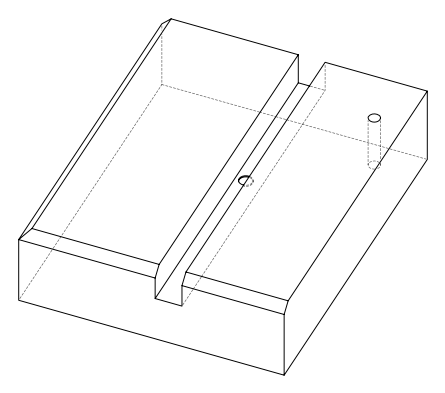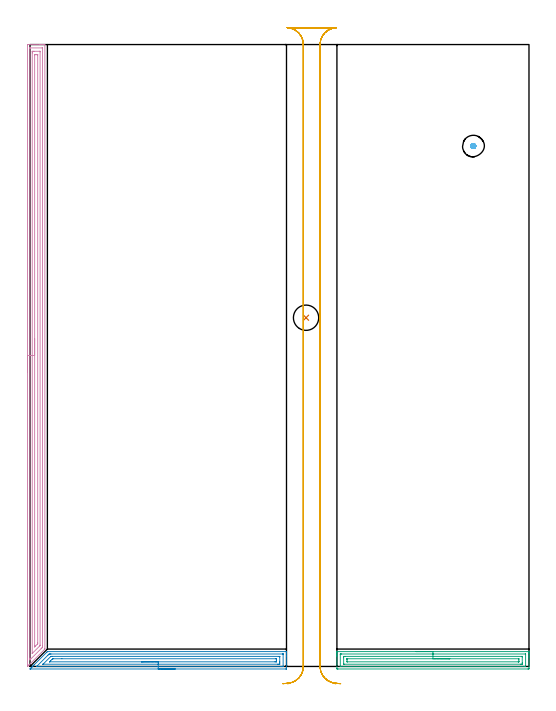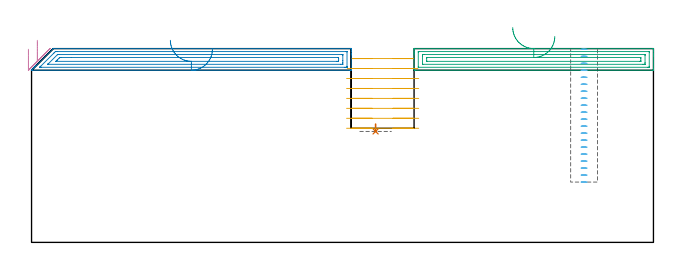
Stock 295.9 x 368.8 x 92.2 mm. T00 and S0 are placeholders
(PLAN: 6 operations, 3 tool changes, 35.2 min)
(1 INDEXABLE_INSERT_DRILL_BLIND_HOLE_FROM_SOLID | STEP1POCKET | UGT0302_001 | 0.02 min | 6950 mm3)
(2 AREA_MILL | FG_CHAMFER_SURFACE | UGT0205_001 | 4.94 min | 8389 mm3)
(3 AREA_MILL_1 | FG_CHAMFER_SURFACE_1 | UGT0205_001 | 3.88 min | 6354 mm3)
(4 AREA_MILL_2 | FG_CHAMFER_SURFACE_2 | UGT0205_001 | 11.88 min | 19201 mm3)
(5 MILL_RECTANGULAR_SLOT | SLOT_RECTANGULAR | UGT0201_094 | Follow Part, ap 5, ae 75% | 13.44 min | 410623 mm3)
(6 MILL_BLIND_HOLE_FROM_SOLID_MATERIAL | STEP1POCKET_1 | NXT0201_010 | Spiral | 1.08 min | 8162 mm3)
(TOOL UGT0302_001 | Indexable Insert Drill 15mm | D15 PA180 FL50 Z2)
(TOOL UGT0205_001 | Chamfer Mill 20 x 3 x 45 deg. | D20 FL50 Z2)
(TOOL UGT0201_094 | End mill 20 mm | D20 FL38 Z4)
(TOOL NXT0201_010 | ENDMILL 10mm [2P460-1000-NA 1630] | D10 FL30 Z6)
(OP 1 INDEXABLE_INSERT_DRILL_BLIND_HOLE_FROM_SOLID)
G17 G21 G94 G90
T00 M6
G54
G17 G0 G90 X163.7 Y206.8 S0 M3
G43 Z102.2 H0
G94 G81 G98 Z52.8 F250. R56.3
G80
M5
M2
(OP 2 AREA_MILL)
G17 G21 G94 G90
T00 M6
G54
G17 G0 G90 X86.05 Y-1.5 S1061 M3
G43 Z102.2 H0
Z91.9
G94 G1 X86.012 Z91.028 F250.
X85.898 Z90.164
X85.709 Z89.312
X85.447 Z88.48
X85.113 Z87.674
X84.71 Z86.9
X84.242 Z86.164
X83.71 Z85.472
X83.121 Z84.829
X82.478 Z84.24
X81.786 Z83.709
X81.05 Z83.24
X80.276 Z82.837
X79.47 Z82.503
X78.638 Z82.241
X77.786 Z82.052
X76.922 Z81.938
X76.05 Z81.9
X0.42
X0.164 Y-1.498 Z81.902
X0.04 Y-1.495 Z81.905
X0.009 Y-1.492 Z81.906
X0.164 Y-1.335 Z82.063
X0.343 Y-1.156 Z82.242
X0.61 Y-0.889 Z82.509
X0.778 Y-0.719 Z82.676
X0.943 Y-0.556 Z82.842
X1.056 Y-0.443 Z82.955
X1.215 Y-0.282 Z83.113
X1.37 Y-0.128 Z83.269
X1.503 Y0.004 Z83.402
X1.653 Y0.155 Z83.55
X1.798 Y0.299 Z83.697
X1.949 Y0.45 Z83.848
X2.09 Y0.592 Z83.987
X2.226 Y0.727 Z84.125
X2.396 Y0.897 Z84.295
X9.984 Y8.485 Z91.884
X10.233 Y8.731 Z92.128
X10.306 Y8.796 Z92.189
X10.431 Y8.8 Z92.2
X151.936
X152.09 Y8.798 Z92.188
X152.097 Y8.676 Z92.069
X152.1 Y8.548 Z91.947
Y8.223 Z91.622
Y7.582 Z90.977
Y6.388 Z89.785
Y5.834 Z89.228
Y-1.156 Z82.241
X152.096 Y-1.437 Z81.961
X152.09 Y-1.492 Z81.905
X152.032 Y-1.499 Z81.899
X151.49 Y-1.5 Z81.9
X76.05
Y-0.086 Z83.314
X4.58
X4.181 Y-0.085 Z83.315
X3.977 Y-0.082 Z83.318
X3.885 Y-0.079 Z83.321
X3.925 Y-0.031 Z83.369
X3.985 Y0.033 Z83.433
X4.181 Y0.232 Z83.632
X4.363 Y0.414 Z83.814
X10.658 Y6.708 Z90.108
X10.989 Y7.036 Z90.436
X11.323 Y7.367 Z90.767
X11.531 Y7.379 Z90.779
X12.216 Y7.384 Z90.784
X12.417 Y7.385 Z90.785
X149.704
X149.906
X150.05 Y7.381 Z90.781
X150.081 Y7.379 Z90.779
X150.09 Y7.365 Z90.765
X150.094 Y7.338 Z90.738
X150.099 Y7.196 Z90.596
X150.1 Y0.205 Z83.605
X150.097 Y0.076 Z83.476
X150.09 Y-0.027 Z83.373
X150.084 Y-0.079 Z83.321
X150.05 Y-0.08 Z83.32
X149.704 Y-0.085 Z83.315
X149.504 Y-0.086 Z83.314
X148.812
X76.05
Y1.328 Z84.728
X7.892 Y1.329 Z84.729
X7.767 Y1.33 Z84.73
X7.752 Y1.332 Z84.732
X7.748 Y1.334 Z84.734
Y1.341 Z84.741
X7.752 Y1.352 Z84.752
X7.809 Y1.41 Z84.81
X7.865 Y1.466 Z84.866
X12.234 Y5.834 Z89.234
X12.334 Y5.927 Z89.327
X12.374 Y5.963 Z89.363
X12.549 Y5.967 Z89.367
X12.829 Y5.97 Z89.37
X12.969 Y5.971 Z89.371
X13.109
X147.779
X147.919 Y5.97 Z89.37
X148.058 Y5.966 Z89.366
X148.089 Y5.964 Z89.364
X148.093 Y5.94 Z89.34
X148.097 Y5.893 Z89.293
X148.099 Y5.834 Z89.234
X148.1 Y5.657 Z89.057
Y3.036 Z86.436
Y2.162 Z85.562
X148.096 Y1.466 Z84.866
X148.093 Y1.377 Z84.777
X148.09 Y1.339 Z84.739
X148.052 Y1.335 Z84.735
X147.919 Y1.333 Z84.733
X147.166 Y1.329 Z84.729
X147.026
X76.05 Y1.328 Z84.728
Y2.743 Z86.143
X11.804
X11.701 Y2.745 Z86.145
X11.657 Y2.749 Z86.149
X11.615 Y2.755 Z86.155
X11.644 Y2.788 Z86.188
X11.698 Y2.846 Z86.246
X12.062 Y3.213 Z86.613
X12.216 Y3.368 Z86.768
X13.109 Y4.259 Z87.659
X13.354 Y4.493 Z87.893
X13.423 Y4.55 Z87.95
X13.525 Y4.553 Z87.953
X14.002 Y4.556 Z87.956
X18.925 Y4.557 Z87.957
X145.653
X145.967 Y4.556 Z87.956
X146.015 Y4.555 Z87.955
X146.064 Y4.55 Z87.95
X146.09 Y4.543 Z87.943
X146.1 Y4.087 Z87.487
Y3.246 Z86.646
X146.099 Y3.213 Z86.613
X146.09 Y2.793 Z86.193
X146.086 Y2.749 Z86.149
X146.009 Y2.747 Z86.147
X145.881 Y2.744 Z86.144
X145.721 Y2.743 Z86.143
X145.241
X76.05
X75.178 Z86.181
X74.314 Z86.295
X73.462 Z86.483
X72.63 Z86.746
X71.824 Z87.08
X71.05 Z87.482
X70.314 Z87.951
X69.622 Z88.482
X68.979 Z89.072
X68.39 Z89.715
X67.858 Z90.407
X67.39 Z91.143
X66.987 Z91.917
X66.653 Z92.723
X66.391 Z93.555
X66.202 Z94.406
X66.088 Z95.271
X66.05 Z96.143
G0 Z102.2
M5
M2
(OP 3 AREA_MILL_1)
G17 G21 G94 G90
T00 M6
G54
G17 G0 G90 X228.95 Y8.8 S1061 M3
G43 Z102.2 H0
G94 G1 X228.988 Z101.328 F250.
X229.102 Z100.463
X229.291 Z99.612
X229.553 Z98.78
X229.887 Z97.974
X230.29 Z97.2
X230.758 Z96.464
X231.29 Z95.772
X231.879 Z95.129
X232.522 Z94.539
X233.214 Z94.008
X233.95 Z93.54
X234.724 Z93.137
X235.53 Z92.803
X236.362 Z92.541
X237.213 Z92.352
X238.078 Z92.238
X238.95 Z92.2
X295.72
X295.89 Y8.797 Z92.188
X295.898 Y8.663 Z92.055
X295.9 Y8.522 Z91.922
Y8.287 Z91.686
Y7.582 Z90.977
Y6.356 Z89.753
Y5.834 Z89.229
Y5.221 Z88.617
Y-0.895 Z82.502
X295.897 Y-1.156 Z82.242
X295.89 Y-1.493 Z81.904
X295.623 Y-1.498 Z81.901
X295.273 Y-1.5 Z81.9
X182.627
X182.277 Y-1.498 Z81.901
X182.01 Y-1.493 Z81.904
X182. Y-1.156 Z82.242
Y5.834 Z89.229
Y6.356 Z89.753
Y6.708 Z90.104
Y7.23 Z90.626
Y7.582 Z90.977
Y8.287 Z91.686
Y8.522 Z91.922
X182.002 Y8.663 Z92.055
X182.01 Y8.797 Z92.188
X182.18 Y8.8 Z92.2
X238.95
Y7.386 Z90.786
X293.686 Y7.385 Z90.785
X293.841 Y7.384 Z90.784
X293.878 Y7.381 Z90.781
X293.89 Y7.379 Z90.779
X293.893 Y7.369 Z90.769
X293.897 Y7.336 Z90.736
X293.9 Y7.177 Z90.577
X293.899 Y0.186 Z83.586
X293.896 Y0.051 Z83.451
X293.89 Y-0.057 Z83.343
X293.887 Y-0.08 Z83.32
X293.873 Y-0.081 Z83.319
X293.831 Y-0.083 Z83.317
X293.485 Y-0.085 Z83.315
X293.284 Y-0.086 Z83.314
X184.214 Y-0.085 Z83.315
X184.059 Y-0.084 Z83.316
X184.021 Y-0.081 Z83.319
X184.01 Y-0.079 Z83.321
X184.007 Y-0.069 Z83.331
X184.003 Y-0.036 Z83.364
X184. Y0.123 Z83.523
X184.001 Y7.114 Z90.514
X184.004 Y7.249 Z90.649
X184.01 Y7.357 Z90.757
X184.013 Y7.38 Z90.78
X184.027 Y7.381 Z90.781
X184.069 Y7.383 Z90.783
X184.415 Y7.385 Z90.785
X184.616 Y7.386 Z90.786
X238.95
Y5.971 Z89.371
X291.697
X291.837 Y5.969 Z89.369
X291.875 Y5.966 Z89.366
X291.89 Y5.964 Z89.364
X291.893 Y5.953 Z89.353
X291.897 Y5.901 Z89.301
X291.899 Y5.834 Z89.234
X291.9 Y5.636 Z89.036
Y2.141 Z85.541
X291.899 Y1.466 Z84.866
X291.897 Y1.366 Z84.766
X291.894 Y1.342 Z84.742
X291.89 Y1.336 Z84.736
X291.882 Y1.333 Z84.733
X291.835 Y1.33 Z84.73
X291.697 Y1.329 Z84.729
X290.943 Y1.328 Z84.728
X186.203 Y1.329 Z84.729
X186.063 Y1.331 Z84.731
X186.025 Y1.334 Z84.734
X186.01 Y1.336 Z84.736
X186.007 Y1.347 Z84.747
X186.003 Y1.399 Z84.799
X186.001 Y1.466 Z84.866
X186. Y1.664 Z85.064
Y5.159 Z88.559
X186.001 Y5.834 Z89.234
X186.003 Y5.934 Z89.334
X186.006 Y5.958 Z89.358
X186.01 Y5.964 Z89.364
X186.018 Y5.967 Z89.367
X186.065 Y5.97 Z89.37
X186.203 Y5.971 Z89.371
X186.957
X238.95
Y4.557 Z87.957
X289.753
X289.8 Y4.556 Z87.956
X289.847 Y4.554 Z87.954
X289.88 Y4.551 Z87.951
X289.89 Y4.516 Z87.916
X289.9 Y4.095 Z87.495
Y3.222 Z86.622
X289.894 Y2.781 Z86.181
X289.891 Y2.755 Z86.155
X289.888 Y2.75 Z86.15
X289.869 Y2.747 Z86.147
X289.785 Y2.744 Z86.144
X289.656 Y2.743 Z86.143
X289.496
X188.147
X188.1 Y2.744 Z86.144
X188.053 Y2.746 Z86.146
X188.02 Y2.749 Z86.149
X188.01 Y2.784 Z86.184
X188. Y3.205 Z86.605
Y4.078 Z87.478
Y4.087 Z87.487
X188.005 Y4.519 Z87.919
X188.009 Y4.545 Z87.945
X188.012 Y4.55 Z87.95
X188.031 Y4.553 Z87.953
X188.115 Y4.556 Z87.956
X188.244 Y4.557 Z87.957
X188.404
X238.95
X239.822 Z87.995
X240.686 Z88.109
X241.538 Z88.298
X242.37 Z88.56
X243.176 Z88.894
X243.95 Z89.297
X244.686 Z89.766
X245.378 Z90.297
X246.021 Z90.886
X246.61 Z91.529
X247.141 Z92.221
X247.61 Z92.957
X248.013 Z93.731
X248.347 Z94.537
X248.609 Z95.369
X248.798 Z96.221
X248.912 Z97.086
X248.95 Z97.957
G0 Z102.2
M5
M2
(OP 4 AREA_MILL_2)
G17 G21 G94 G90
T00 M6
G54
G17 G0 G90 X-1.5 Y174.4 S1061 M3
G43 Z102.2 H0
Z91.9
G94 G1 Y174.438 Z91.028 F250.
Y174.552 Z90.164
Y174.741 Z89.312
Y175.003 Z88.48
Y175.337 Z87.674
Y175.74 Z86.9
Y176.209 Z86.164
Y176.74 Z85.472
Y177.329 Z84.829
Y177.972 Z84.24
Y178.664 Z83.708
Y179.4 Z83.24
Y180.174 Z82.837
Y180.98 Z82.503
Y181.812 Z82.241
Y182.664 Z82.052
Y183.528 Z81.938
Y184.4 Z81.9
X-1.499 Y368.169 Z81.901
X-1.497 Y368.519 Z81.902
X-1.493 Y368.79 Z81.904
X-1.156 Y368.8 Z82.242
X5.834 Z89.229
X7.223 Z90.62
X7.582 Z90.977
X8.299 Z91.699
X8.518 Z91.917
X8.661 Y368.797 Z92.053
X8.797 Y368.79 Z92.189
X8.8 Y368.616 Z92.2
Y10.468
X8.798 Y10.306 Z92.187
X8.732 Y10.233 Z92.126
X8.513 Y10.013 Z91.913
X6.732 Y8.232 Z90.131
X0.474 Y1.972 Z83.87
X-0.282 Y1.216 Z83.114
X-0.421 Y1.078 Z82.977
X-0.576 Y0.922 Z82.821
X-0.719 Y0.779 Z82.676
X-0.868 Y0.631 Z82.53
X-1.004 Y0.495 Z82.394
X-1.156 Y0.342 Z82.239
X-1.315 Y0.184 Z82.083
X-1.483 Y0.016 Z81.915
X-1.497 Y0.008 Z81.901
X-1.499 Z81.899
X-1.5 Y0.184 Z81.9
Y184.4
X-0.086 Z83.314
X-0.085 Y366.381 Z83.315
X-0.083 Y366.727 Z83.317
X-0.081 Y366.77 Z83.319
X-0.08 Y366.784 Z83.32
X-0.063 Y366.79 Z83.337
X0.046 Y366.795 Z83.446
X0.183 Y366.799 Z83.583
X7.173 Z90.573
X7.336 Y366.796 Z90.736
X7.37 Y366.792 Z90.77
X7.379 Y366.789 Z90.779
X7.381 Y366.777 Z90.781
X7.384 Y366.739 Z90.784
X7.385 Y366.582 Z90.785
X7.386 Y366.381 Z90.786
X7.385 Y12.256 Z90.785
X7.381 Y11.567 Z90.781
X7.379 Y11.362 Z90.779
X7.05 Y11.012 Z90.45
X6.708 Y10.66 Z90.108
X6.614 Y10.564 Z90.014
X0.258 Y4.208 Z83.658
X0.061 Y4.016 Z83.461
X-0.02 Y3.94 Z83.38
X-0.079 Y3.888 Z83.321
X-0.082 Y4.003 Z83.318
X-0.084 Y4.208 Z83.316
X-0.086 Y4.625 Z83.314
Y4.901
Y184.4
X1.328 Z84.728
Y363.838
X1.33 Y364.592 Z84.73
X1.332 Y364.729 Z84.732
X1.335 Y364.776 Z84.735
X1.343 Y364.791 Z84.743
X1.365 Y364.793 Z84.765
X1.466 Y364.796 Z84.866
X2.137 Y364.8 Z85.537
X2.339 Z85.739
X5.632 Z89.032
X5.834 Y364.799 Z89.234
X5.902 Y364.797 Z89.302
X5.955 Y364.791 Z89.355
X5.965 Y364.788 Z89.365
X5.967 Y364.772 Z89.367
X5.969 Y364.732 Z89.369
X5.971 Y364.592 Z89.371
Y364.452
Y12.633
X5.97 Y12.445 Z89.37
X5.967 Y12.398 Z89.367
X5.965 Y12.379 Z89.365
X5.949 Y12.359 Z89.349
X5.857 Y12.256 Z89.257
X5.846 Y12.245 Z89.246
X1.426 Y7.825 Z84.826
X1.383 Y7.785 Z84.783
X1.358 Y7.769 Z84.758
X1.334 Y7.759 Z84.734
X1.332 Y7.785 Z84.732
X1.33 Y7.818 Z84.73
X1.329 Y7.925 Z84.729
X1.328 Y184.4 Z84.728
X2.743 Z86.143
Y362.552
X2.746 Y362.68 Z86.146
X2.75 Y362.763 Z86.15
X2.756 Y362.791 Z86.156
X2.779 Y362.792 Z86.179
X3.213 Y362.8 Z86.613
X4.087 Z87.487
X4.52 Y362.793 Z87.92
X4.544 Y362.79 Z87.944
X4.551 Y362.779 Z87.951
X4.554 Y362.744 Z87.954
X4.557 Y362.697 Z87.957
Y362.65
Y14.045
X4.556 Y13.565 Z87.956
X4.553 Y13.46 Z87.953
X4.55 Y13.413 Z87.95
X4.521 Y13.38 Z87.921
X4.301 Y13.15 Z87.701
X3.213 Y12.062 Z86.613
X2.866 Y11.717 Z86.266
X2.793 Y11.649 Z86.193
X2.75 Y11.61 Z86.15
X2.746 Y11.675 Z86.146
X2.744 Y11.724 Z86.144
X2.743 Y11.843 Z86.143
Y12.256
Y184.4
Y185.272 Z86.181
Y186.137 Z86.295
Y186.988 Z86.483
Y187.82 Z86.746
Y188.626 Z87.08
Y189.4 Z87.482
Y190.136 Z87.951
Y190.828 Z88.482
Y191.471 Z89.072
Y192.06 Z89.715
Y192.592 Z90.407
Y193.06 Z91.143
Y193.463 Z91.916
Y193.797 Z92.722
Y194.059 Z93.554
Y194.248 Z94.406
Y194.362 Z95.271
Y194.4 Z96.143
G0 Z102.2
M5
M2
(OP 5 MILL_RECTANGULAR_SLOT)
G17 G21 G94 G90
T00 M6
G54
G17 G0 G90 X181.308 Y-10.417 S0 M3
G43 Z102.2 H0
Z87.462
G94 G1 X178.498 Y-9.367 F250.
G2 X172. Y0. R10. F500.
G1 Y368.8
G2 X181.553 Y378.79 R10.
G1 X152.547
G2 X162.1 Y368.8 R10.
G1 Y0.
G2 X155.59 Y-9.371 R10.
G1 X152.778 Y-10.418 F250.
G0 X183.862 Y-10.273 Z82.725
G1 X180.881 Y-9.937
G2 X172. Y0. R10. F500.
G1 Y368.8
G2 X181.553 Y378.79 R10.
G1 Y378.8
X152.547
Y378.79
G2 X162.1 Y368.8 R10.
G1 Y0.
G2 X153.183 Y-9.941 R10.
G1 X150.2 Y-10.266 F250.
G0 X184.217 Y-10.202 Z77.987
G1 X181.226 Y-9.97
G2 X172. Y0. R10. F500.
G1 Y368.8
G2 X181.553 Y378.79 R10.
G1 X152.547
G2 X162.1 Y368.8 R10.
G1 Y0.
G2 X152.874 Y-9.97 R10.
G1 X149.883 Y-10.202 F250.
G0 X184.217 Z73.25
G1 X181.226 Y-9.97
G2 X172. Y0. R10. F500.
G1 Y368.8
G2 X181.553 Y378.79 R10.
G1 X152.547
G2 X162.1 Y368.8 R10.
G1 Y0.
G2 X152.874 Y-9.97 R10.
G1 X149.883 Y-10.202 F250.
G0 X184.217 Z68.512
G1 X181.226 Y-9.97
G2 X172. Y0. R10. F500.
G1 Y368.8
G2 X181.553 Y378.79 R10.
G1 X152.547
G2 X162.1 Y368.8 R10.
G1 Y0.
G2 X152.874 Y-9.97 R10.
G1 X149.883 Y-10.202 F250.
G0 X184.217 Z63.775
G1 X181.226 Y-9.97
G2 X172. Y0. R10. F500.
G1 Y368.8
G2 X181.553 Y378.79 R10.
G1 X152.547
G2 X162.1 Y368.8 R10.
G1 Y0.
G2 X152.874 Y-9.97 R10.
G1 X149.883 Y-10.202 F250.
G0 X184.217 Z59.037
G1 X181.226 Y-9.97
G2 X172. Y0. R10. F500.
G1 Y368.8
G2 X181.553 Y378.79 R10.
G1 Y378.8
X152.547
Y378.79
G2 X162.1 Y368.8 R10.
G1 Y0.
G2 X152.874 Y-9.97 R10.
G1 X149.883 Y-10.202 F250.
G0 X184.217 Z54.3
G1 X181.226 Y-9.97
G2 X172. Y0. R10. F500.
G1 Y368.8
G2 X181.553 Y378.79 R10.
G1 Y378.8
X152.547
Y378.79
G2 X162.1 Y368.8 R10.
G1 Y0.
G2 X152.874 Y-9.97 R10.
G1 X149.883 Y-10.202 F250.
G0 Z102.2
M5
M2
(OP 6 MILL_BLIND_HOLE_FROM_SOLID_MATERIAL)
G17 G21 G94 G90
T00 M6
G54
G17 G0 G90 X262.9 Y308.6 S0 M3
G43 Z102.2 H1
Z91.875
G94 G3 X263.534 Y309.366 R0.645 F250.
X262.638 Y309.975 R0.766
X261.525 Y308.338 R1.4
X262.638 Y309.975 R-1.4
X262.081 Y309.156 R0.7
X262.9 Y308.6 R0.7
G0 Z88.55
G3 X263.534 Y309.366 R0.645
X262.638 Y309.975 R0.766
X261.525 Y308.338 R1.4
X262.638 Y309.975 R-1.4
X262.081 Y309.156 R0.7
X262.9 Y308.6 R0.7
G0 Z85.225
G3 X263.534 Y309.366 R0.645
X262.638 Y309.975 R0.766
X261.525 Y308.338 R1.4
X262.638 Y309.975 R-1.4
X262.081 Y309.156 R0.7
X262.9 Y308.6 R0.7
G0 Z81.9
G3 X263.534 Y309.366 R0.645
X262.638 Y309.975 R0.766
X261.525 Y308.338 R1.4
X262.638 Y309.975 R-1.4
X262.081 Y309.156 R0.7
X262.9 Y308.6 R0.7
G0 Z78.575
G3 X263.534 Y309.366 R0.645
X262.638 Y309.975 R0.766
X261.525 Y308.338 R1.4
X262.638 Y309.975 R-1.4
X262.081 Y309.156 R0.7
X262.9 Y308.6 R0.7
G0 Z75.25
G3 X263.534 Y309.366 R0.645
X262.638 Y309.975 R0.766
X261.525 Y308.338 R1.4
X262.638 Y309.975 R-1.4
X262.081 Y309.156 R0.7
X262.9 Y308.6 R0.7
G0 Z71.925
G3 X263.534 Y309.366 R0.645
X262.638 Y309.975 R0.766
X261.525 Y308.338 R1.4
X262.638 Y309.975 R-1.4
X262.081 Y309.156 R0.7
X262.9 Y308.6 R0.7
G0 Z68.6
G3 X263.534 Y309.366 R0.645
X262.638 Y309.975 R0.766
X261.525 Y308.338 R1.4
X262.638 Y309.975 R-1.4
X262.081 Y309.156 R0.7
X262.9 Y308.6 R0.7
G0 Z65.275
G3 X263.534 Y309.366 R0.645
X262.638 Y309.975 R0.766
X261.525 Y308.338 R1.4
X262.638 Y309.975 R-1.4
X262.081 Y309.156 R0.7
X262.9 Y308.6 R0.7
G0 Z61.95
G3 X263.534 Y309.366 R0.645
X262.638 Y309.975 R0.766
X261.525 Y308.338 R1.4
X262.638 Y309.975 R-1.4
X262.081 Y309.156 R0.7
X262.9 Y308.6 R0.7
G0 Z58.625
G3 X263.534 Y309.366 R0.645
X262.638 Y309.975 R0.766
X261.525 Y308.338 R1.4
X262.638 Y309.975 R-1.4
X262.081 Y309.156 R0.7
X262.9 Y308.6 R0.7
G0 Z55.3
G3 X263.534 Y309.366 R0.645
X262.638 Y309.975 R0.766
X261.525 Y308.338 R1.4
X262.638 Y309.975 R-1.4
X262.081 Y309.156 R0.7
X262.9 Y308.6 R0.7
G0 Z51.975
G3 X263.534 Y309.366 R0.645
X262.638 Y309.975 R0.766
X261.525 Y308.338 R1.4
X262.638 Y309.975 R-1.4
X262.081 Y309.156 R0.7
X262.9 Y308.6 R0.7
G0 Z48.65
G3 X263.534 Y309.366 R0.645
X262.638 Y309.975 R0.766
X261.525 Y308.338 R1.4
X262.638 Y309.975 R-1.4
X262.081 Y309.156 R0.7
X262.9 Y308.6 R0.7
G0 Z45.325
G3 X263.534 Y309.366 R0.645
X262.638 Y309.975 R0.766
X261.525 Y308.338 R1.4
X262.638 Y309.975 R-1.4
X262.081 Y309.156 R0.7
X262.9 Y308.6 R0.7
G0 Z42.
G3 X263.534 Y309.366 R0.645
X262.638 Y309.975 R0.766
X261.525 Y308.338 R1.4
X262.638 Y309.975 R-1.4
X262.081 Y309.156 R0.7
X262.9 Y308.6 R0.7
G0 Z38.675
G3 X263.534 Y309.366 R0.645
X262.638 Y309.975 R0.766
X261.525 Y308.338 R1.4
X262.638 Y309.975 R-1.4
X262.081 Y309.156 R0.7
X262.9 Y308.6 R0.7
G0 Z35.35
G3 X263.534 Y309.366 R0.645
X262.638 Y309.975 R0.766
X261.525 Y308.338 R1.4
X262.638 Y309.975 R-1.4
X262.081 Y309.156 R0.7
X262.9 Y308.6 R0.7
G0 Z32.025
G3 X263.534 Y309.366 R0.645
X262.638 Y309.975 R0.766
X261.525 Y308.338 R1.4
X262.638 Y309.975 R-1.4
X262.081 Y309.156 R0.7
X262.9 Y308.6 R0.7
G0 Z28.7
G3 X263.534 Y309.366 R0.645
X262.638 Y309.975 R0.766
X261.525 Y308.338 R1.4
X262.638 Y309.975 R-1.4
X262.081 Y309.156 R0.7
X262.9 Y308.6 R0.7
G0 Z102.2
M5
M2
